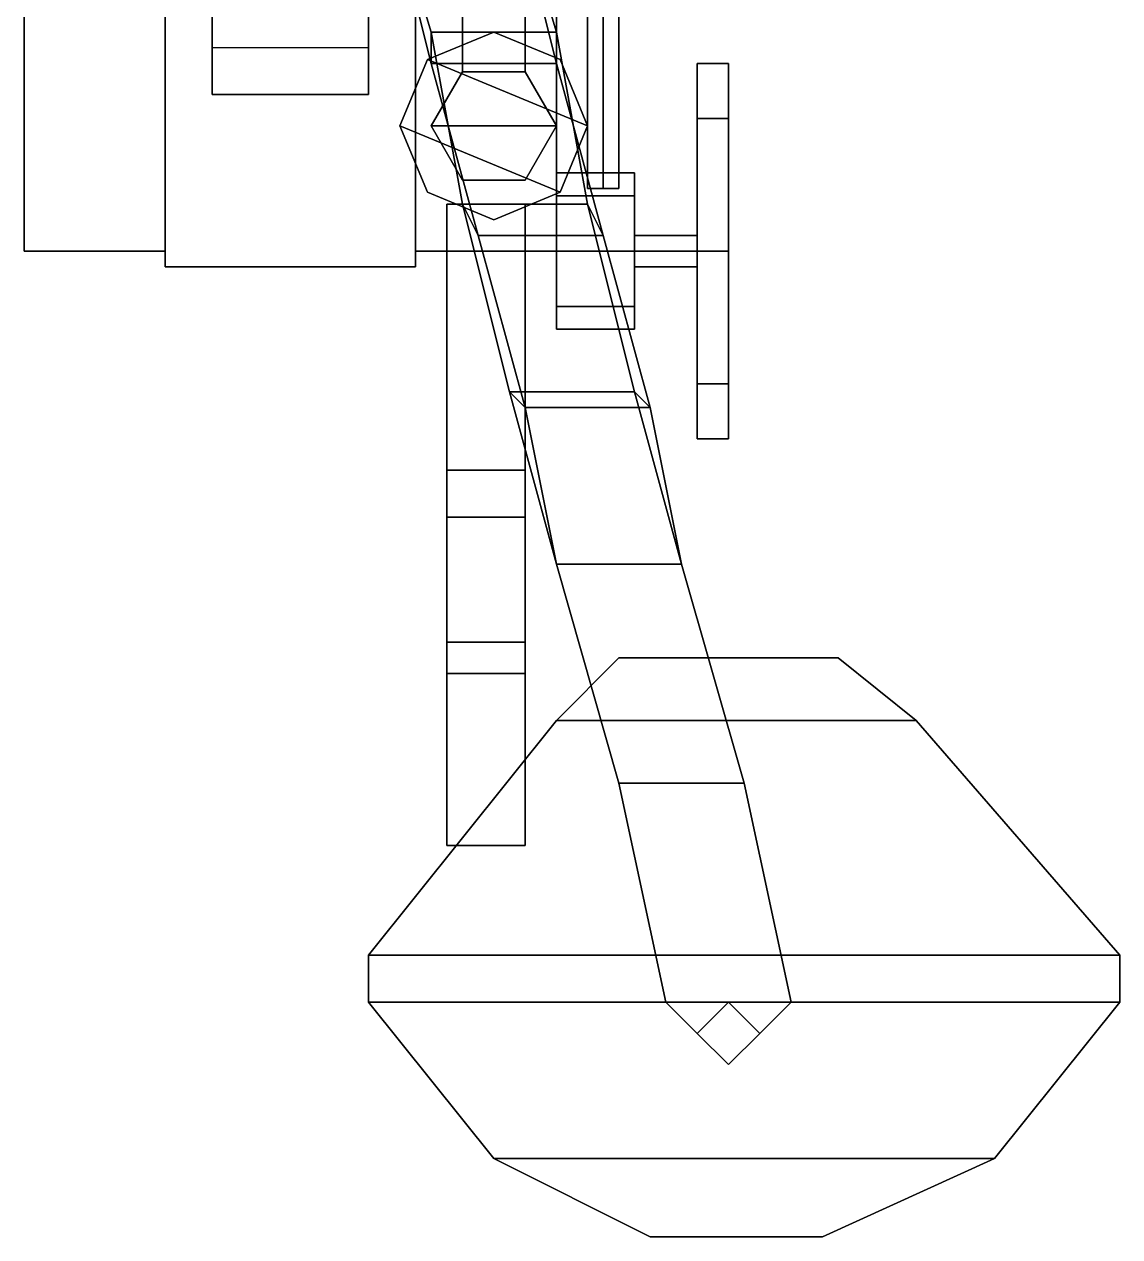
# Model space of a CAD drawing. Header units: millimetres. Extents: x -0.7 to 3, y -1.37 to 8.
# Drawn here: x -0.17 to 0.53, y -1.37 to -0.595 of the extents above; entities that cross this region are included whole.
import ezdxf

# ---------------------------------------------------------------- set-up
doc = ezdxf.new("R2010")
doc.units = ezdxf.units.MM
doc.layers.add('sleeve', color=5, linetype='Continuous')
doc.layers.add('turret', color=2, linetype='Continuous')

msp = doc.modelspace()

# ---------------------------------------------------------------- linework, layer by layer
at = {"layer": 'sleeve'}
for points in [[(-0.08, -0.08, 1.23), (-0.08, -0.75, 1.23), (-0.08, -0.75, 1.44), (-0.08, -0.08, 1.44)], [(0.08, -0.08, 1.23), (0.08, -0.75, 1.23), (-0.08, -0.75, 1.23), (-0.08, -0.08, 1.23)], [(-0.08, -0.08, 1.44), (-0.08, -0.75, 1.44), (0.08, -0.75, 1.44), (0.08, -0.08, 1.44)], [(0.08, -0.75, 1.44), (0.08, -0.75, 1.23), (0.08, -0.08, 1.23), (0.08, -0.08, 1.44)], [(-0.05, -0.46, 1.11), (-0.05, -0.58, 1.1), (-0.05, -0.64, 1.15), (-0.05, -0.59, 1.17)], [(0.05, -0.64, 1.15), (0.05, -0.58, 1.1), (0.05, -0.46, 1.11), (0.05, -0.59, 1.17)], [(-0.05, -0.59, 1.17), (-0.05, -0.64, 1.15), (-0.05, -0.61, 1.23), (-0.05, -0.57, 1.23)], [(0.05, -0.61, 1.23), (0.05, -0.64, 1.15), (0.05, -0.59, 1.17), (0.05, -0.57, 1.23)], [(-0.05, -0.64, 1.15), (-0.05, -0.58, 1.1), (0.05, -0.58, 1.1), (0.05, -0.64, 1.15)], [(-0.05, -0.61, 1.23), (-0.05, -0.64, 1.15), (0.05, -0.64, 1.15), (0.05, -0.61, 1.23)], [(-0.08, -0.75, 1.44), (-0.08, -0.75, 1.23), (0.08, -0.75, 1.23), (0.08, -0.75, 1.44)]]:
    msp.add_3dface(points, dxfattribs=at)
at = {"layer": 'turret'}
for points in [[(0.2, -0.15, 1.16), (0.19, -0.15, 1.15), (0.19, -0.7, 1.24), (0.2, -0.7, 1.25)], [(0.19, -0.15, 1.15), (0.2, -0.15, 1.14), (0.2, -0.7, 1.23), (0.19, -0.7, 1.24)], [(0.21, -0.15, 1.15), (0.2, -0.15, 1.16), (0.2, -0.7, 1.25), (0.21, -0.7, 1.24)], [(0.2, -0.15, 1.14), (0.21, -0.15, 1.15), (0.21, -0.7, 1.24), (0.2, -0.7, 1.23)], [(0.11, -0.27, 1.58), (0.11, -0.62536, 1.58), (0.11, -0.62536, 1.63), (0.11, -0.27, 1.63)], [(0.15, -0.27, 1.58), (0.15, -0.62536, 1.58), (0.11, -0.62536, 1.58), (0.11, -0.27, 1.58)], [(0.11, -0.27, 1.63), (0.11, -0.62536, 1.63), (0.15, -0.62536, 1.63), (0.15, -0.27, 1.63)], [(0.15, -0.62536, 1.63), (0.15, -0.62536, 1.58), (0.15, -0.27, 1.58), (0.15, -0.27, 1.63)], [(-0.17, -0.46, 1.35), (-0.17, -0.46, 1.22), (-0.17, -0.74, 1.28), (-0.17, -0.74, 1.35)], [(-0.17, -0.74, 1.28), (-0.17, -0.46, 1.22), (-0.08, -0.46, 1.22), (-0.08, -0.74, 1.28)], [(-0.08, -0.74, 1.35), (-0.08, -0.46, 1.35), (-0.17, -0.46, 1.35), (-0.17, -0.74, 1.35)], [(-0.08, -0.74, 1.28), (-0.08, -0.46, 1.22), (-0.08, -0.46, 1.35), (-0.08, -0.74, 1.35)], [(0.17, -0.74, 1.35), (0.17, -0.46, 1.35), (0.08, -0.46, 1.35), (0.08, -0.74, 1.35)], [(0.08, -0.46, 1.35), (0.08, -0.46, 1.22), (0.08, -0.74, 1.28), (0.08, -0.74, 1.35)], [(0.08, -0.74, 1.28), (0.08, -0.46, 1.22), (0.17, -0.46, 1.22), (0.17, -0.74, 1.28)], [(0.17, -0.74, 1.28), (0.17, -0.46, 1.22), (0.17, -0.46, 1.35), (0.17, -0.74, 1.35)], [(0.06, -0.5, 1), (0.09, -0.62, 0.96), (0.17, -0.62, 0.96), (0.14, -0.5, 1)], [(0.06, -0.5, 0.98), (0.09, -0.6, 0.94), (0.09, -0.62, 0.96), (0.06, -0.5, 1)], [(0.14, -0.5, 0.98), (0.17, -0.6, 0.94), (0.09, -0.6, 0.94), (0.06, -0.5, 0.98)], [(0.17, -0.62, 0.96), (0.17, -0.6, 0.94), (0.14, -0.5, 0.98), (0.14, -0.5, 1)], [(0.13, -0.6, 1.35), (0.08757, -0.61757, 1.35), (0.08757, -0.61757, 1.5), (0.13, -0.6, 1.5)], [(0.17243, -0.61757, 1.5), (0.13, -0.6, 1.5), (0.08757, -0.61757, 1.5), (0.19, -0.66, 1.5)], [(0.17, -0.62, 0.96), (0.17, -0.6, 0.94), (0.09, -0.6, 0.94), (0.09, -0.62, 0.96)], [(0.09, -0.6, 0.94), (0.11, -0.71, 0.87), (0.12, -0.73, 0.89), (0.09, -0.62, 0.96)], [(0.17, -0.6, 0.94), (0.19, -0.71, 0.87), (0.11, -0.71, 0.87), (0.09, -0.6, 0.94)], [(0.09, -0.62, 0.96), (0.09, -0.6, 0.94), (0.17, -0.6, 0.94), (0.17, -0.62, 0.96)], [(0.17243, -0.61757, 1.35), (0.13, -0.6, 1.35), (0.13, -0.6, 1.5), (0.17243, -0.61757, 1.5)], [(0.2, -0.73, 0.89), (0.19, -0.71, 0.87), (0.17, -0.6, 0.94), (0.17, -0.62, 0.96)], [(0.08757, -0.61757, 1.35), (0.07, -0.66, 1.35), (0.07, -0.66, 1.5), (0.08757, -0.61757, 1.5)], [(0.19, -0.66, 1.5), (0.08757, -0.61757, 1.5), (0.07, -0.66, 1.5), (0.17243, -0.70243, 1.5)], [(0.09, -0.62, 0.96), (0.12, -0.73, 0.89), (0.2, -0.73, 0.89), (0.17, -0.62, 0.96)], [(0.19, -0.66, 1.35), (0.17243, -0.61757, 1.35), (0.17243, -0.61757, 1.5), (0.19, -0.66, 1.5)], [(0.28, -0.65515, 1.32485), (0.28, -0.62, 1.24), (0.26, -0.62, 1.24), (0.26, -0.65515, 1.32485)], [(0.28, -0.62, 1.24), (0.28, -0.65515, 1.15515), (0.26, -0.65515, 1.15515), (0.26, -0.62, 1.24)], [(0.26, -0.65515, 1.15515), (0.26, -0.74, 1.12), (0.26, -0.82485, 1.15515), (0.26, -0.62, 1.24)], [(0.26, -0.62, 1.24), (0.26, -0.82485, 1.15515), (0.26, -0.86, 1.24), (0.26, -0.65515, 1.32485)], [(0.28, -0.82485, 1.32485), (0.28, -0.62, 1.24), (0.28, -0.65515, 1.32485), (0.28, -0.74, 1.36)], [(0.28, -0.86, 1.24), (0.28, -0.65515, 1.15515), (0.28, -0.62, 1.24), (0.28, -0.82485, 1.32485)], [(0.11, -0.62536, 1.5), (0.09, -0.66, 1.5), (0.09, -0.66, 1.68), (0.11, -0.62536, 1.68)], [(0.15, -0.62536, 1.68), (0.11, -0.62536, 1.68), (0.09, -0.66, 1.68), (0.17, -0.66, 1.68)], [(0.15, -0.62536, 1.63), (0.11, -0.62536, 1.63), (0.11, -0.62536, 1.68), (0.15, -0.62536, 1.68)], [(0.15, -0.62536, 1.5), (0.11, -0.62536, 1.5), (0.11, -0.62536, 1.58), (0.15, -0.62536, 1.58)], [(0.17, -0.66, 1.5), (0.15, -0.62536, 1.5), (0.15, -0.62536, 1.68), (0.17, -0.66, 1.68)], [(0.28, -0.74, 1.36), (0.28, -0.65515, 1.32485), (0.26, -0.65515, 1.32485), (0.26, -0.74, 1.36)], [(0.28, -0.65515, 1.15515), (0.28, -0.74, 1.12), (0.26, -0.74, 1.12), (0.26, -0.65515, 1.15515)], [(0.26, -0.65515, 1.32485), (0.26, -0.86, 1.24), (0.26, -0.82485, 1.32485), (0.26, -0.74, 1.36)], [(0.28, -0.82485, 1.15515), (0.28, -0.74, 1.12), (0.28, -0.65515, 1.15515), (0.28, -0.86, 1.24)], [(0.07, -0.66, 1.35), (0.08757, -0.70243, 1.35), (0.08757, -0.70243, 1.5), (0.07, -0.66, 1.5)], [(0.17243, -0.70243, 1.5), (0.07, -0.66, 1.5), (0.08757, -0.70243, 1.5), (0.13, -0.72, 1.5)], [(0.09, -0.66, 1.5), (0.11, -0.69464, 1.5), (0.11, -0.69464, 1.68), (0.09, -0.66, 1.68)], [(0.17, -0.66, 1.68), (0.09, -0.66, 1.68), (0.11, -0.69464, 1.68), (0.15, -0.69464, 1.68)], [(0.15, -0.69464, 1.5), (0.17, -0.66, 1.5), (0.17, -0.66, 1.68), (0.15, -0.69464, 1.68)], [(0.17243, -0.70243, 1.35), (0.19, -0.66, 1.35), (0.19, -0.66, 1.5), (0.17243, -0.70243, 1.5)], [(0.11, -0.69464, 1.5), (0.15, -0.69464, 1.5), (0.15, -0.69464, 1.68), (0.11, -0.69464, 1.68)], [(0.22, -0.70464, 1.27536), (0.22, -0.69, 1.24), (0.17, -0.69, 1.24), (0.17, -0.70464, 1.27536)], [(0.22, -0.69, 1.24), (0.22, -0.70464, 1.20464), (0.17, -0.70464, 1.20464), (0.17, -0.69, 1.24)], [(0.17, -0.77536, 1.27536), (0.17, -0.74, 1.29), (0.17, -0.70464, 1.27536), (0.17, -0.69, 1.24)], [(0.17, -0.79, 1.24), (0.17, -0.77536, 1.27536), (0.17, -0.69, 1.24), (0.17, -0.70464, 1.20464)], [(0.22, -0.70464, 1.20464), (0.22, -0.69, 1.24), (0.22, -0.77536, 1.20464), (0.22, -0.74, 1.19)], [(0.22, -0.69, 1.24), (0.22, -0.70464, 1.27536), (0.22, -0.79, 1.24), (0.22, -0.77536, 1.20464)], [(0.08757, -0.70243, 1.35), (0.13, -0.72, 1.35), (0.13, -0.72, 1.5), (0.08757, -0.70243, 1.5)], [(0.13, -0.72, 1.35), (0.17243, -0.70243, 1.35), (0.17243, -0.70243, 1.5), (0.13, -0.72, 1.5)], [(0.22, -0.74, 1.29), (0.22, -0.70464, 1.27536), (0.17, -0.70464, 1.27536), (0.17, -0.74, 1.29)], [(0.22, -0.70464, 1.20464), (0.22, -0.74, 1.19), (0.17, -0.74, 1.19), (0.17, -0.70464, 1.20464)], [(0.17, -0.77536, 1.20464), (0.17, -0.79, 1.24), (0.17, -0.70464, 1.20464), (0.17, -0.74, 1.19)], [(0.22, -0.70464, 1.27536), (0.22, -0.74, 1.29), (0.22, -0.77536, 1.27536), (0.22, -0.79, 1.24)], [(0.1, -0.71, 1.28), (0.1, -0.99, 1.28), (0.15, -0.99, 1.28), (0.15, -0.71, 1.28)], [(0.15, -0.71, 1.18), (0.15, -0.99, 1.18), (0.1, -0.99, 1.18), (0.1, -0.71, 1.18)], [(0.1, -0.99, 1.18), (0.1, -0.99, 1.28), (0.1, -0.71, 1.28), (0.1, -0.71, 1.18)], [(0.1, -0.71, 1.18), (0.1, -0.71, 1.28), (0.15, -0.71, 1.28), (0.15, -0.71, 1.18)], [(0.11, -0.71, 0.87), (0.14, -0.83, 0.75), (0.15, -0.84, 0.77), (0.12, -0.73, 0.89)], [(0.19, -0.71, 0.87), (0.22, -0.83, 0.75), (0.14, -0.83, 0.75), (0.11, -0.71, 0.87)], [(0.2, -0.73, 0.89), (0.19, -0.71, 0.87), (0.11, -0.71, 0.87), (0.12, -0.73, 0.89)], [(0.12, -0.73, 0.89), (0.11, -0.71, 0.87), (0.19, -0.71, 0.87), (0.2, -0.73, 0.89)], [(0.15, -0.71, 1.28), (0.15, -0.99, 1.28), (0.15, -0.99, 1.18), (0.15, -0.71, 1.18)], [(0.23, -0.84, 0.77), (0.22, -0.83, 0.75), (0.19, -0.71, 0.87), (0.2, -0.73, 0.89)], [(0.12, -0.73, 0.89), (0.15, -0.84, 0.77), (0.23, -0.84, 0.77), (0.2, -0.73, 0.89)], [(0.26, -0.74, 1.25), (0.26, -0.73, 1.24), (0.22, -0.73, 1.24), (0.22, -0.74, 1.25)], [(0.26, -0.73, 1.24), (0.26, -0.74, 1.23), (0.22, -0.74, 1.23), (0.22, -0.73, 1.24)], [(-0.17, -0.74, 1.35), (-0.17, -0.74, 1.28), (-0.08, -0.74, 1.28), (-0.08, -0.74, 1.35)], [(0.08, -0.74, 1.35), (0.08, -0.74, 1.28), (0.17, -0.74, 1.28), (0.17, -0.74, 1.35)], [(0.22, -0.77536, 1.27536), (0.22, -0.74, 1.29), (0.17, -0.74, 1.29), (0.17, -0.77536, 1.27536)], [(0.22, -0.74, 1.19), (0.22, -0.77536, 1.20464), (0.17, -0.77536, 1.20464), (0.17, -0.74, 1.19)], [(0.26, -0.75, 1.24), (0.26, -0.74, 1.25), (0.22, -0.74, 1.25), (0.22, -0.75, 1.24)], [(0.26, -0.74, 1.23), (0.26, -0.75, 1.24), (0.22, -0.75, 1.24), (0.22, -0.74, 1.23)], [(0.28, -0.82485, 1.32485), (0.28, -0.74, 1.36), (0.26, -0.74, 1.36), (0.26, -0.82485, 1.32485)], [(0.28, -0.74, 1.12), (0.28, -0.82485, 1.15515), (0.26, -0.82485, 1.15515), (0.26, -0.74, 1.12)], [(0.22, -0.79, 1.24), (0.22, -0.77536, 1.27536), (0.17, -0.77536, 1.27536), (0.17, -0.79, 1.24)], [(0.22, -0.77536, 1.20464), (0.22, -0.79, 1.24), (0.17, -0.79, 1.24), (0.17, -0.77536, 1.20464)], [(0.28, -0.86, 1.24), (0.28, -0.82485, 1.32485), (0.26, -0.82485, 1.32485), (0.26, -0.86, 1.24)], [(0.28, -0.82485, 1.15515), (0.28, -0.86, 1.24), (0.26, -0.86, 1.24), (0.26, -0.82485, 1.15515)], [(0.14, -0.83, 0.75), (0.17, -0.94, 0.7), (0.17, -0.94, 0.72), (0.15, -0.84, 0.77)], [(0.22, -0.83, 0.75), (0.25, -0.94, 0.7), (0.17, -0.94, 0.7), (0.14, -0.83, 0.75)], [(0.23, -0.84, 0.77), (0.22, -0.83, 0.75), (0.14, -0.83, 0.75), (0.15, -0.84, 0.77)], [(0.15, -0.84, 0.77), (0.14, -0.83, 0.75), (0.22, -0.83, 0.75), (0.23, -0.84, 0.77)], [(0.25, -0.94, 0.72), (0.25, -0.94, 0.7), (0.22, -0.83, 0.75), (0.23, -0.84, 0.77)], [(0.15, -0.84, 0.77), (0.17, -0.94, 0.72), (0.25, -0.94, 0.72), (0.23, -0.84, 0.77)], [(0.1, -0.91, 1.28), (0.1, -0.91, 1.46), (0.1, -0.88, 1.5), (0.1, -0.88, 1.28)], [(0.1, -0.88, 1.28), (0.1, -0.88, 1.5), (0.15, -0.88, 1.5), (0.15, -0.88, 1.28)], [(0.1, -0.91, 1.46), (0.1, -1.12, 1.6), (0.1, -1.01, 1.58), (0.1, -0.88, 1.5)], [(0.1, -0.88, 1.5), (0.1, -1.01, 1.58), (0.15, -1.01, 1.58), (0.15, -0.88, 1.5)], [(0.15, -0.88, 1.5), (0.15, -0.91, 1.46), (0.15, -0.91, 1.28), (0.15, -0.88, 1.28)], [(0.15, -1.01, 1.58), (0.15, -1.12, 1.6), (0.15, -0.91, 1.46), (0.15, -0.88, 1.5)], [(0.15, -0.91, 1.28), (0.15, -0.91, 1.46), (0.1, -0.91, 1.46), (0.1, -0.91, 1.28)], [(0.15, -0.91, 1.46), (0.15, -1.12, 1.6), (0.1, -1.12, 1.6), (0.1, -0.91, 1.46)], [(0.25, -0.94, 0.72), (0.25, -0.94, 0.7), (0.17, -0.94, 0.7), (0.17, -0.94, 0.72)], [(0.17, -0.94, 0.7), (0.21, -1.08, 0.68), (0.21, -1.08, 0.7), (0.17, -0.94, 0.72)], [(0.25, -0.94, 0.7), (0.29, -1.08, 0.68), (0.21, -1.08, 0.68), (0.17, -0.94, 0.7)], [(0.17, -0.94, 0.72), (0.21, -1.08, 0.7), (0.29, -1.08, 0.7), (0.25, -0.94, 0.72)], [(0.17, -0.94, 0.72), (0.17, -0.94, 0.7), (0.25, -0.94, 0.7), (0.25, -0.94, 0.72)], [(0.29, -1.08, 0.7), (0.29, -1.08, 0.68), (0.25, -0.94, 0.7), (0.25, -0.94, 0.72)], [(0.15, -0.99, 1.18), (0.15, -0.99, 1.28), (0.1, -0.99, 1.28), (0.1, -0.99, 1.18)], [(0.35, -1, 0.91), (0.4, -1.04, 0.91), (0.17, -1.04, 0.91), (0.21, -1, 0.91)], [(0.17, -1.04, 0.93), (0.4, -1.04, 0.93), (0.35, -1, 0.93), (0.21, -1, 0.93)], [(0.21, -1, 0.91), (0.17, -1.04, 0.91), (0.17, -1.04, 0.93), (0.21, -1, 0.93)], [(0.21, -1, 0.93), (0.35, -1, 0.93), (0.35, -1, 0.91), (0.21, -1, 0.91)], [(0.35, -1, 0.93), (0.4, -1.04, 0.93), (0.4, -1.04, 0.91), (0.35, -1, 0.91)], [(0.1, -1.01, 1.58), (0.1, -1.12, 1.6), (0.15, -1.12, 1.6), (0.15, -1.01, 1.58)], [(0.05, -1.19, 0.91), (0.17, -1.04, 0.91), (0.4, -1.04, 0.91), (0.53, -1.19, 0.91)], [(0.4, -1.04, 0.93), (0.17, -1.04, 0.93), (0.05, -1.19, 0.93), (0.53, -1.19, 0.93)], [(0.05, -1.19, 0.93), (0.17, -1.04, 0.93), (0.17, -1.04, 0.91), (0.05, -1.19, 0.91)], [(0.53, -1.19, 0.91), (0.4, -1.04, 0.91), (0.4, -1.04, 0.93), (0.53, -1.19, 0.93)], [(0.21, -1.08, 0.68), (0.24, -1.22, 0.68), (0.24, -1.22, 0.7), (0.21, -1.08, 0.7)], [(0.29, -1.08, 0.68), (0.32, -1.22, 0.68), (0.24, -1.22, 0.68), (0.21, -1.08, 0.68)], [(0.21, -1.08, 0.7), (0.24, -1.22, 0.7), (0.32, -1.22, 0.7), (0.29, -1.08, 0.7)], [(0.29, -1.08, 0.7), (0.29, -1.08, 0.68), (0.21, -1.08, 0.68), (0.21, -1.08, 0.7)], [(0.21, -1.08, 0.7), (0.21, -1.08, 0.68), (0.29, -1.08, 0.68), (0.29, -1.08, 0.7)], [(0.32, -1.22, 0.7), (0.32, -1.22, 0.68), (0.29, -1.08, 0.68), (0.29, -1.08, 0.7)], [(0.05, -1.22, 0.93), (0.53, -1.22, 0.93), (0.53, -1.19, 0.93), (0.05, -1.19, 0.93)], [(0.53, -1.19, 0.91), (0.53, -1.22, 0.91), (0.05, -1.22, 0.91), (0.05, -1.19, 0.91)], [(0.05, -1.19, 0.91), (0.05, -1.22, 0.91), (0.05, -1.22, 0.93), (0.05, -1.19, 0.93)], [(0.53, -1.19, 0.93), (0.53, -1.22, 0.93), (0.53, -1.22, 0.91), (0.53, -1.19, 0.91)], [(0.13, -1.32, 0.93), (0.45, -1.32, 0.93), (0.53, -1.22, 0.93), (0.05, -1.22, 0.93)], [(0.53, -1.22, 0.91), (0.45, -1.32, 0.91), (0.13, -1.32, 0.91), (0.05, -1.22, 0.91)], [(0.05, -1.22, 0.91), (0.13, -1.32, 0.91), (0.13, -1.32, 0.93), (0.05, -1.22, 0.93)], [(0.24, -1.22, 0.7), (0.24, -1.22, 0.68), (0.26, -1.24, 0.68), (0.26, -1.24, 0.7)], [(0.28, -1.22, 0.7), (0.24, -1.22, 0.7), (0.26, -1.24, 0.7)], [(0.28, -1.22, 0.64), (0.26, -1.24, 0.64), (0.26, -1.24, 0.91), (0.28, -1.22, 0.91)], [(0.3, -1.24, 0.64), (0.28, -1.22, 0.64), (0.28, -1.22, 0.91), (0.3, -1.24, 0.91)], [(0.28, -1.22, 0.7), (0.3, -1.24, 0.7), (0.32, -1.22, 0.7), (0.28, -1.22, 0.7)], [(0.3, -1.24, 0.7), (0.3, -1.24, 0.68), (0.32, -1.22, 0.68), (0.32, -1.22, 0.7)], [(0.53, -1.22, 0.93), (0.45, -1.32, 0.93), (0.45, -1.32, 0.91), (0.53, -1.22, 0.91)], [(0.26, -1.24, 0.64), (0.28, -1.26, 0.64), (0.28, -1.26, 0.91), (0.26, -1.24, 0.91)], [(0.28, -1.26, 0.64), (0.3, -1.24, 0.64), (0.3, -1.24, 0.91), (0.28, -1.26, 0.91)], [(0.23, -1.37, 0.91), (0.13, -1.32, 0.91), (0.45, -1.32, 0.91), (0.34, -1.37, 0.91)], [(0.45, -1.32, 0.93), (0.13, -1.32, 0.93), (0.23, -1.37, 0.93), (0.34, -1.37, 0.93)], [(0.23, -1.37, 0.93), (0.13, -1.32, 0.93), (0.13, -1.32, 0.91), (0.23, -1.37, 0.91)], [(0.34, -1.37, 0.91), (0.45, -1.32, 0.91), (0.45, -1.32, 0.93), (0.34, -1.37, 0.93)], [(0.34, -1.37, 0.93), (0.23, -1.37, 0.93), (0.23, -1.37, 0.91), (0.34, -1.37, 0.91)]]:
    msp.add_3dface(points, dxfattribs=at)

doc.saveas('drawing.dxf')
